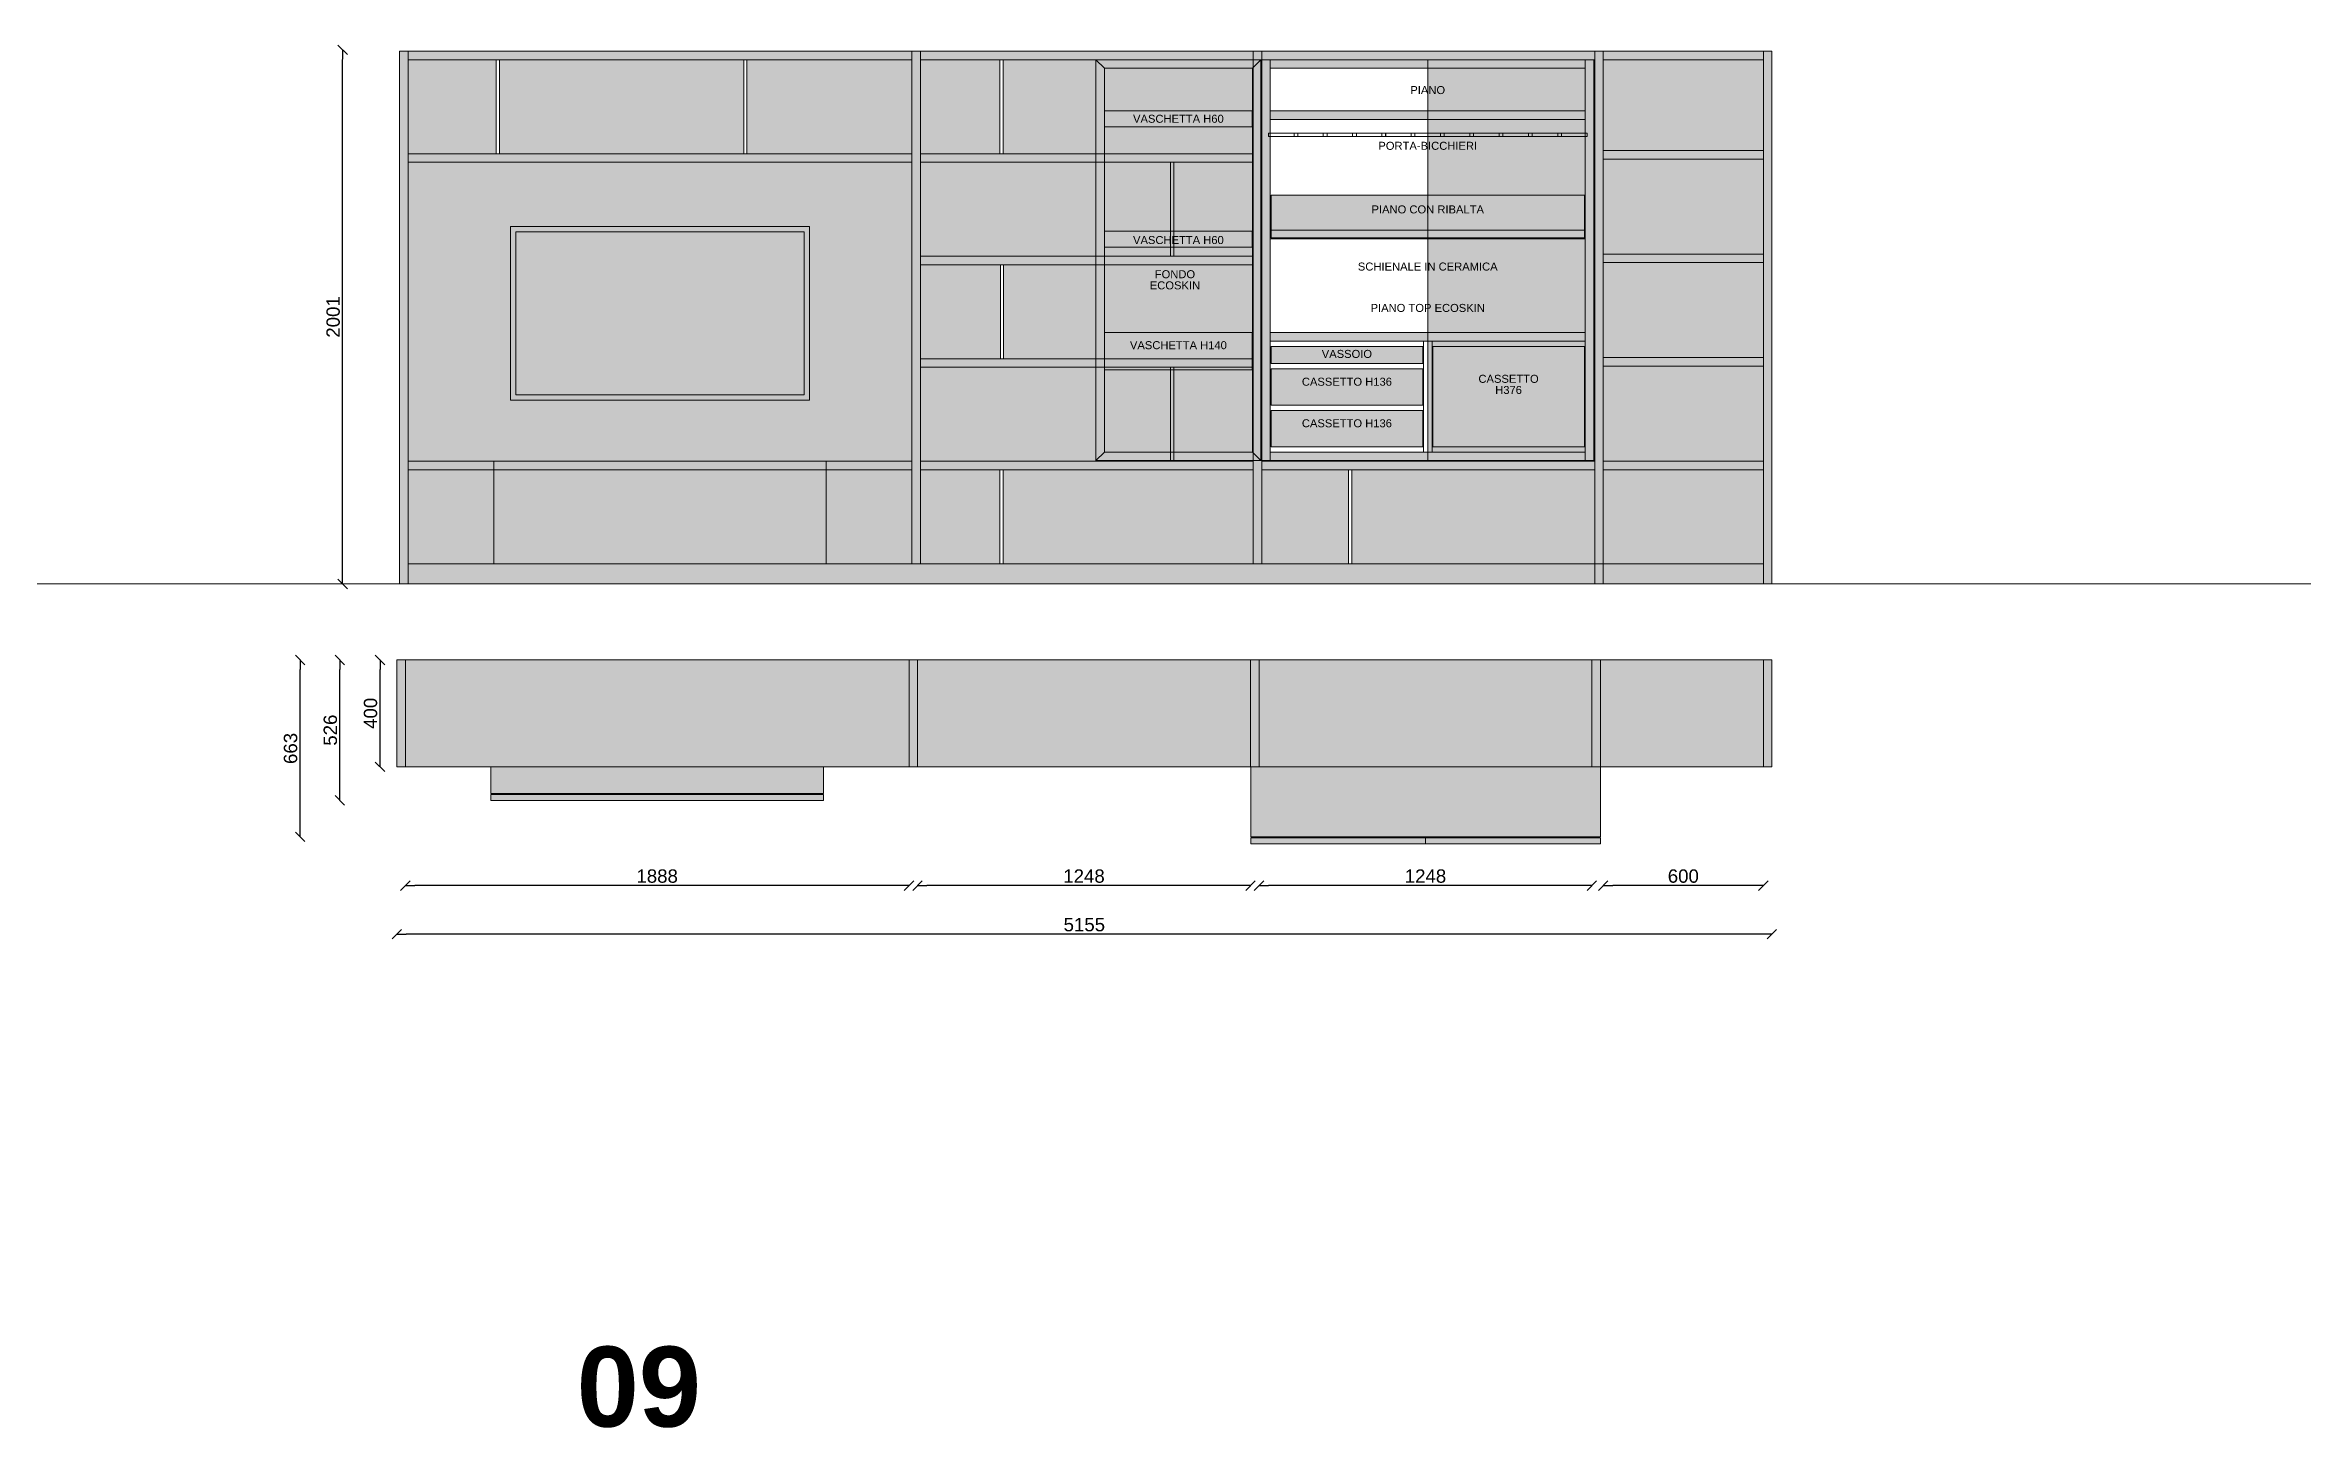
# Model space of a CAD drawing. Header units: inches. Extents: x -2150 to 187520, y -61540 to -22885.
# Drawn here: x 66319 to 74782, y -42123 to -36943 of the extents above; entities that cross this region are included whole.
import ezdxf

# ---------------------------------------------------------------- set-up
doc = ezdxf.new("R2010")
doc.units = ezdxf.units.IN
doc.header["$MEASUREMENT"] = 0
doc.linetypes.add('ISO-02 Linea a tratti', pattern=[3.81, 3.048, -0.762])
for name, color, linetype, lineweight in [('Linee arredi', 3, 'Continuous', 20), ('Nessuna', 7, 'Continuous', 5), ('Testi ENG', 7, 'Continuous', 5)]:
    doc.layers.add(name, color=color, linetype=linetype, lineweight=lineweight)
doc.layers.add('Quote', color=5, linetype='Continuous')
doc.styles.add('Arial', font='Arial.ttf')
doc.styles.add('Arial (bold)', font='Arial Bold.ttf')
doc.styles.add('Helvetica', font='Helvetica.ttf')
doc.dimstyles.new('M&C_quote arredo', dxfattribs={"dimtxt": 50, "dimasz": 35.34668, "dimexe": 0, "dimexo": 0, "dimgap": 10, "dimtad": 1, "dimdec": 0, "dimtxsty": 'Arial', "dimblk": 'VW_SLASH', "dimcen": 0, "dimse1": 1, "dimse2": 1, "dimazin": 0, "dimtfac": 1, "dimtdec": 0, "dimtix": 1, "dimtmove": 0, "dimatfit": 0, "dimldrblk": 'VW_SLASH', "dimfxl": 0, "dimfxlon": 1, "dimfrac": 2, "dimtolj": 1, "dimarcsym": 0})

# ---------------------------------------------------------------- blocks, each defined once
blk = doc.blocks.new('VW_SLASH')
at = {"color": 0, "linetype": 'ByBlock', "lineweight": -2, "transparency": 16777216}
blk.add_line((0, 0), (-1, 0), dxfattribs=at)
at = {"color": 0, "linetype": 'Continuous', "lineweight": -2, "transparency": 16777216, "flags": 128}
blk.add_lwpolyline([(0.5, 0.5), (-0.5, -0.5)], dxfattribs=at)
blk = doc.blocks.new('*D362')
at = {"layer": 'Defpoints', "color": 0, "transparency": 16777216}
for p in [(67433.8, -36960.6), (67647.3, -36960.6), (67679.3, -38961.6)]:
    blk.add_point(p, dxfattribs=at)
at = {"layer": 'Quote', "color": 0, "lineweight": -2, "transparency": 16777216}
blk.add_line((67433.8, -38926.3), (67433.8, -36996), dxfattribs=at)
at = {"layer": 'Quote', "color": 0, "lineweight": -2, "transparency": 16777216, "xscale": 35.3466796875, "yscale": 35.3466796875, "zscale": 35.3466796875}
for p, rotation in [((67433.8, -36960.6), 90), ((67433.8, -38961.6), 270)]:
    blk.add_blockref('VW_SLASH', p, dxfattribs=dict(at, rotation=rotation))
at = {"layer": 'Quote', "color": 0, "transparency": 16777216, "insert": (67398.3, -37961.1), "char_height": 50, "attachment_point": 5, "rotation": 90, "style": 'Arial'}
blk.add_mtext('\\A1;2001', dxfattribs=at)
blk = doc.blocks.new('*D363')
at = {"layer": 'Defpoints', "color": 0, "transparency": 16777216}
for p in [(67573.9, -39246.2), (67636.8, -39246.2), (67636.8, -39646.2)]:
    blk.add_point(p, dxfattribs=at)
at = {"layer": 'Quote', "color": 0, "lineweight": -2, "transparency": 16777216}
blk.add_line((67573.9, -39610.8), (67573.9, -39281.5), dxfattribs=at)
at = {"layer": 'Quote', "color": 0, "lineweight": -2, "transparency": 16777216, "xscale": 35.3466796875, "yscale": 35.3466796875, "zscale": 35.3466796875}
for p, rotation in [((67573.9, -39246.2), 90), ((67573.9, -39646.2), 270)]:
    blk.add_blockref('VW_SLASH', p, dxfattribs=dict(at, rotation=rotation))
at = {"layer": 'Quote', "color": 0, "transparency": 16777216, "insert": (67538.4, -39446.2), "char_height": 50, "attachment_point": 5, "rotation": 90, "style": 'Arial'}
blk.add_mtext('\\A1;400', dxfattribs=at)
blk = doc.blocks.new('*D364')
at = {"layer": 'Defpoints', "color": 0, "transparency": 16777216}
for p in [(67423.3, -39246.2), (67636.8, -39246.2), (67988.8, -39772.2)]:
    blk.add_point(p, dxfattribs=at)
at = {"layer": 'Quote', "color": 0, "lineweight": -2, "transparency": 16777216}
blk.add_line((67423.3, -39736.8), (67423.3, -39281.5), dxfattribs=at)
at = {"layer": 'Quote', "color": 0, "lineweight": -2, "transparency": 16777216, "xscale": 35.3466796875, "yscale": 35.3466796875, "zscale": 35.3466796875}
for p, rotation in [((67423.3, -39246.2), 90), ((67423.3, -39772.2), 270)]:
    blk.add_blockref('VW_SLASH', p, dxfattribs=dict(at, rotation=rotation))
at = {"layer": 'Quote', "color": 0, "transparency": 16777216, "insert": (67387.8, -39509.2), "char_height": 50, "attachment_point": 5, "rotation": 90, "style": 'Arial'}
blk.add_mtext('\\A1;526', dxfattribs=at)
blk = doc.blocks.new('*D365')
at = {"layer": 'Defpoints', "color": 0, "transparency": 16777216}
for p in [(67668.8, -39246.2), (69556.8, -39246.2), (67668.8, -40091.8)]:
    blk.add_point(p, dxfattribs=at)
at = {"layer": 'Quote', "color": 0, "lineweight": -2, "transparency": 16777216}
blk.add_line((69521.4, -40091.8), (67704.1, -40091.8), dxfattribs=at)
at = {"layer": 'Quote', "color": 0, "lineweight": -2, "transparency": 16777216, "xscale": 35.3466796875, "yscale": 35.3466796875, "zscale": 35.3466796875, "rotation": 180}
blk.add_blockref('VW_SLASH', (67668.8, -40091.8), dxfattribs=at)
at = {"layer": 'Quote', "color": 0, "lineweight": -2, "transparency": 16777216, "xscale": 35.3466796875, "yscale": 35.3466796875, "zscale": 35.3466796875}
blk.add_blockref('VW_SLASH', (69556.8, -40091.8), dxfattribs=at)
at = {"layer": 'Quote', "color": 0, "transparency": 16777216, "insert": (68612.8, -40056.2), "char_height": 50, "attachment_point": 5, "style": 'Arial'}
blk.add_mtext('\\A1;1888', dxfattribs=at)
blk = doc.blocks.new('*D366')
at = {"layer": 'Defpoints', "color": 0, "transparency": 16777216}
for p in [(69588.8, -39246.2), (70836.8, -39246.2), (69588.8, -40091.8)]:
    blk.add_point(p, dxfattribs=at)
at = {"layer": 'Quote', "color": 0, "lineweight": -2, "transparency": 16777216}
blk.add_line((70801.4, -40091.8), (69624.1, -40091.8), dxfattribs=at)
at = {"layer": 'Quote', "color": 0, "lineweight": -2, "transparency": 16777216, "xscale": 35.3466796875, "yscale": 35.3466796875, "zscale": 35.3466796875, "rotation": 180}
blk.add_blockref('VW_SLASH', (69588.8, -40091.8), dxfattribs=at)
at = {"layer": 'Quote', "color": 0, "lineweight": -2, "transparency": 16777216, "xscale": 35.3466796875, "yscale": 35.3466796875, "zscale": 35.3466796875}
blk.add_blockref('VW_SLASH', (70836.8, -40091.8), dxfattribs=at)
at = {"layer": 'Quote', "color": 0, "transparency": 16777216, "insert": (70212.8, -40056.2), "char_height": 50, "attachment_point": 5, "style": 'Arial'}
blk.add_mtext('\\A1;1248', dxfattribs=at)
blk = doc.blocks.new('*D367')
at = {"layer": 'Defpoints', "color": 0, "transparency": 16777216}
for p in [(67636.8, -39646.2), (72791.3, -39646.2), (67636.8, -40273.7)]:
    blk.add_point(p, dxfattribs=at)
at = {"layer": 'Quote', "color": 0, "lineweight": -2, "transparency": 16777216}
blk.add_line((72756, -40273.7), (67672.1, -40273.7), dxfattribs=at)
at = {"layer": 'Quote', "color": 0, "lineweight": -2, "transparency": 16777216, "xscale": 35.3466796875, "yscale": 35.3466796875, "zscale": 35.3466796875, "rotation": 180}
blk.add_blockref('VW_SLASH', (67636.8, -40273.7), dxfattribs=at)
at = {"layer": 'Quote', "color": 0, "lineweight": -2, "transparency": 16777216, "xscale": 35.3466796875, "yscale": 35.3466796875, "zscale": 35.3466796875}
blk.add_blockref('VW_SLASH', (72791.3, -40273.7), dxfattribs=at)
at = {"layer": 'Quote', "color": 0, "transparency": 16777216, "insert": (70214, -40238.1), "char_height": 50, "attachment_point": 5, "style": 'Arial'}
blk.add_mtext('\\A1;5155', dxfattribs=at)
blk = doc.blocks.new('*D368')
at = {"layer": 'Defpoints', "color": 0, "transparency": 16777216}
for p in [(70868.8, -39246.2), (72116.8, -39246.2), (70868.8, -40091.8)]:
    blk.add_point(p, dxfattribs=at)
at = {"layer": 'Quote', "color": 0, "lineweight": -2, "transparency": 16777216}
blk.add_line((72081.4, -40091.8), (70904.1, -40091.8), dxfattribs=at)
at = {"layer": 'Quote', "color": 0, "lineweight": -2, "transparency": 16777216, "xscale": 35.3466796875, "yscale": 35.3466796875, "zscale": 35.3466796875, "rotation": 180}
blk.add_blockref('VW_SLASH', (70868.8, -40091.8), dxfattribs=at)
at = {"layer": 'Quote', "color": 0, "lineweight": -2, "transparency": 16777216, "xscale": 35.3466796875, "yscale": 35.3466796875, "zscale": 35.3466796875}
blk.add_blockref('VW_SLASH', (72116.8, -40091.8), dxfattribs=at)
at = {"layer": 'Quote', "color": 0, "transparency": 16777216, "insert": (71492.8, -40056.2), "char_height": 50, "attachment_point": 5, "style": 'Arial'}
blk.add_mtext('\\A1;1248', dxfattribs=at)
blk = doc.blocks.new('*D369')
at = {"layer": 'Defpoints', "color": 0, "transparency": 16777216}
for p in [(67274.2, -39246.2), (67636.8, -39246.2), (70838.2, -39909.2)]:
    blk.add_point(p, dxfattribs=at)
at = {"layer": 'Quote', "color": 0, "lineweight": -2, "transparency": 16777216}
blk.add_line((67274.2, -39873.8), (67274.2, -39281.5), dxfattribs=at)
at = {"layer": 'Quote', "color": 0, "lineweight": -2, "transparency": 16777216, "xscale": 35.3466796875, "yscale": 35.3466796875, "zscale": 35.3466796875}
for p, rotation in [((67274.2, -39246.2), 90), ((67274.2, -39909.2), 270)]:
    blk.add_blockref('VW_SLASH', p, dxfattribs=dict(at, rotation=rotation))
at = {"layer": 'Quote', "color": 0, "transparency": 16777216, "insert": (67238.7, -39577.7), "char_height": 50, "attachment_point": 5, "rotation": 90, "style": 'Arial'}
blk.add_mtext('\\A1;663', dxfattribs=at)
blk = doc.blocks.new('*D370')
at = {"layer": 'Defpoints', "color": 0, "transparency": 16777216}
for p in [(72159.3, -39010.8), (72759.3, -39010.8), (72159.3, -40091.8)]:
    blk.add_point(p, dxfattribs=at)
at = {"layer": 'Quote', "color": 0, "lineweight": -2, "transparency": 16777216}
blk.add_line((72724, -40091.8), (72194.6, -40091.8), dxfattribs=at)
at = {"layer": 'Quote', "color": 0, "lineweight": -2, "transparency": 16777216, "xscale": 35.3466796875, "yscale": 35.3466796875, "zscale": 35.3466796875, "rotation": 180}
blk.add_blockref('VW_SLASH', (72159.3, -40091.8), dxfattribs=at)
at = {"layer": 'Quote', "color": 0, "lineweight": -2, "transparency": 16777216, "xscale": 35.3466796875, "yscale": 35.3466796875, "zscale": 35.3466796875}
blk.add_blockref('VW_SLASH', (72759.3, -40091.8), dxfattribs=at)
at = {"layer": 'Quote', "color": 0, "transparency": 16777216, "insert": (72459.3, -40056.2), "char_height": 50, "attachment_point": 5, "style": 'Arial'}
blk.add_mtext('\\A1;600', dxfattribs=at)
blk = doc.blocks.new('Gruppo-58')
h = blk.add_hatch(color=252)
h.dxf.hatch_style = 1
h.paths.add_polyline_path([(-54054, 59801.4), (-55174, 59801.4), (-55174, 59151.4), (-54054, 59151.4)])
h.paths.add_polyline_path([(-54074, 59781.4), (-54074, 59171.4), (-55154, 59171.4), (-55154, 59781.4)], flags=16)
h = blk.add_hatch(color=253)
h.dxf.hatch_style = 1
h.paths.add_polyline_path([(-54074, 59781.4), (-55154, 59781.4), (-55154, 59171.4), (-54074, 59171.4)])
at = {"layer": 'Linee arredi', "lineweight": 5, "transparency": 33554687, "flags": 128}
for points in [[(-55174, 59801.4), (-54054, 59801.4), (-54054, 59151.4), (-55174, 59151.4)], [(-55154, 59781.4), (-54074, 59781.4), (-54074, 59171.4), (-55154, 59171.4)]]:
    blk.add_lwpolyline(points, close=True, dxfattribs=at)
blk = doc.blocks.new('Simbolo-2')
at = {"layer": 'Nessuna', "color": 7, "linetype": 'Continuous', "lineweight": 5, "transparency": 33554687, "flags": 128}
blk.add_lwpolyline([(-47.9232, 5.9904), (47.9232, 5.9904), (47.9232, -5.9904), (-47.9232, -5.9904)], close=True, dxfattribs=at)
blk = doc.blocks.new('harrys bar legno')
h = blk.add_hatch(color=252)
h.dxf.hatch_style = 1
h.paths.add_polyline_path([(-68229.8, 49964), (-68197.9, 49964), (-68197.9, 48462.4), (-68229.8, 48462.4)])
h = blk.add_hatch(color=252)
h.dxf.hatch_style = 1
h.paths.add_polyline_path([(-68197.9, 49964), (-67017.7, 49964), (-67017.7, 49932.1), (-68197.9, 49932.1)])
h = blk.add_hatch(color=252)
h.dxf.hatch_style = 1
h.paths.add_polyline_path([(-67017.7, 49964), (-66985.8, 49964), (-66985.8, 48462.4), (-67017.7, 48462.4)])
h = blk.add_hatch(color=252)
h.dxf.hatch_style = 1
h.paths.add_polyline_path([(-68197.9, 49772.3), (-67017.7, 49772.3), (-67017.7, 49740.4), (-68197.9, 49740.4)])
h = blk.add_hatch(color=252)
h.dxf.hatch_style = 1
h.paths.add_polyline_path([(-67020.7, 49456.3), (-67020.7, 49296.6), (-68194.9, 49296.6), (-68194.9, 49456.3)])
h = blk.add_hatch(color=252)
h.dxf.hatch_style = 1
h.paths.add_polyline_path([(-68197.9, 48941.6), (-67017.7, 48941.6), (-67017.7, 48909.7), (-68197.9, 48909.7)])
h = blk.add_hatch(color=252)
h.dxf.hatch_style = 1
h.paths.add_polyline_path([(-68194.9, 48889.7), (-67626.8, 48889.7), (-67626.8, 48825.8), (-68194.9, 48825.8)])
h = blk.add_hatch(color=252)
h.dxf.hatch_style = 1
h.paths.add_polyline_path([(-67588.8, 48889.7), (-67020.7, 48889.7), (-67020.7, 48514.3), (-67588.8, 48514.3)])
h = blk.add_hatch(color=252)
h.dxf.hatch_style = 1
h.paths.add_polyline_path([(-68194.9, 48805.9), (-67626.8, 48805.9), (-67626.8, 48670.1), (-68194.9, 48670.1)])
h = blk.add_hatch(color=252)
h.dxf.hatch_style = 1
h.paths.add_polyline_path([(-67626.8, 48514.3), (-68194.9, 48514.3), (-68194.9, 48650.1), (-67626.8, 48650.1)])
h = blk.add_hatch(color=252)
h.dxf.hatch_style = 1
h.paths.add_polyline_path([(-68197.9, 48494.4), (-67017.7, 48494.4), (-67017.7, 48462.4), (-68197.9, 48462.4)])
at = {"layer": 'Linee arredi'}
h = blk.add_hatch(color=252, dxfattribs=at)
h.dxf.hatch_style = 1
h.paths.add_polyline_path([(-68852, 49964), (-68230, 49964), (-68230, 48462.4), (-68852, 48462.4)])
h = blk.add_hatch(color=252, dxfattribs=at)
h.dxf.hatch_style = 1
h.paths.add_polyline_path([(-68852, 49964), (-68230, 49964), (-68230, 48462.4), (-68852, 48462.4)])
h = blk.add_hatch(color=252, dxfattribs=at)
h.dxf.hatch_style = 1
h.paths.add_polyline_path([(-67607.8, 49964), (-66985.8, 49964), (-66985.8, 48462.4), (-67607.8, 48462.4)])
at = {"layer": 'Linee arredi', "linetype": 'Continuous', "lineweight": 13, "transparency": 33554687}
for p, q in [((-68852, 49964), (-68820, 49932.1)), ((-68264.9, 49932.1), (-68232.9, 49964)), ((-68820, 48494.4), (-68852, 48462.4)), ((-68264.9, 48494.4), (-68232.9, 48462.4))]:
    blk.add_line(p, q, dxfattribs=at)
at = {"layer": 'Linee arredi', "linetype": 'Continuous', "lineweight": 13}
for p, q in [((-68229.8, 49964), (-68229.8, 48462.4)), ((-68197.9, 48462.4), (-68197.9, 49964)), ((-67017.7, 49932.1), (-67017.7, 49964)), ((-67017.7, 48462.4), (-67017.7, 49964)), ((-66985.8, 49964), (-66985.8, 48462.4)), ((-68197.9, 49932.1), (-67017.7, 49932.1)), ((-67017.7, 49772.3), (-68197.9, 49772.3)), ((-67017.7, 49740.4), (-68197.9, 49740.4)), ((-67017.7, 49688.4), (-68197.9, 49688.4)), ((-68109, 49676.5), (-68109, 49688.4)), ((-68095, 49676.5), (-68095, 49688.4)), ((-67999.2, 49676.5), (-67999.2, 49688.4)), ((-67985.2, 49676.5), (-67985.2, 49688.4)), ((-67889.3, 49676.5), (-67889.3, 49688.4)), ((-67875.4, 49676.5), (-67875.4, 49688.4)), ((-67779.5, 49676.5), (-67779.5, 49688.4)), ((-67765.5, 49676.5), (-67765.5, 49688.4)), ((-67669.7, 49676.5), (-67669.7, 49688.4)), ((-67655.7, 49676.5), (-67655.7, 49688.4)), ((-67559.9, 49676.5), (-67559.9, 49688.4)), ((-67545.9, 49676.5), (-67545.9, 49688.4)), ((-67450.1, 49676.5), (-67450.1, 49688.4)), ((-67436.1, 49676.5), (-67436.1, 49688.4)), ((-67340.2, 49676.5), (-67340.2, 49688.4)), ((-67326.2, 49676.5), (-67326.2, 49688.4)), ((-67230.4, 49676.5), (-67230.4, 49688.4)), ((-67216.4, 49676.5), (-67216.4, 49688.4)), ((-67120.6, 49676.5), (-67120.6, 49688.4)), ((-67106.6, 49676.5), (-67106.6, 49688.4)), ((-67017.7, 49676.5), (-68197.9, 49676.5)), ((-67017.7, 49293.1), (-68197.9, 49293.1)), ((-67017.7, 48941.6), (-68197.9, 48941.6)), ((-67017.7, 48909.7), (-68197.9, 48909.7)), ((-67623.8, 48909.7), (-67623.8, 48494.4)), ((-67591.8, 48909.7), (-67591.8, 48494.4)), ((-67588.8, 48514.3), (-67588.8, 48889.7)), ((-67020.7, 48889.7), (-67020.7, 48514.3)), ((-68194.9, 48793.9), (-68197.9, 48793.9)), ((-67623.8, 48793.9), (-67626.8, 48793.9)), ((-68197.9, 48494.4), (-67017.7, 48494.4)), ((-67020.7, 48514.3), (-67588.8, 48514.3)), ((-68229.8, 48462.4), (-68197.9, 48462.4)), ((-68197.9, 48462.4), (-67017.7, 48462.4)), ((-67017.7, 48462.4), (-66985.8, 48462.4))]:
    blk.add_line(p, q, dxfattribs=at)
at = {"layer": 'Linee arredi'}
for points in [[(-68852, 49964), (-68230, 49964), (-68230, 48462.4), (-68852, 48462.4)], [(-67607.8, 49964), (-66985.8, 49964), (-66985.8, 48462.4), (-67607.8, 48462.4)]]:
    blk.add_lwpolyline(points, close=True, dxfattribs=at)
at = {"layer": 'Linee arredi', "lineweight": 5, "transparency": 33554687, "flags": 128}
for points in [[(-68232.9, 49964), (-68232.9, 48462.4), (-68852, 48462.4), (-68852, 49964)], [(-68820, 48494.4), (-68264.9, 48494.4), (-68264.9, 49932.1), (-68820, 49932.1)]]:
    blk.add_lwpolyline(points, close=True, dxfattribs=at)
at = {"layer": 'Linee arredi', "linetype": 'Continuous', "lineweight": 13, "transparency": 33554687, "flags": 128}
for points in [[(-68232.9, 49964), (-68852, 49964), (-68852, 48462.4), (-68232.9, 48462.4)], [(-68229.8, 49964), (-68197.9, 49964), (-68197.9, 48462.4), (-68229.8, 48462.4)], [(-68197.9, 49964), (-67017.7, 49964), (-67017.7, 49932.1), (-68197.9, 49932.1)], [(-67017.7, 49964), (-66985.8, 49964), (-66985.8, 48462.4), (-67017.7, 48462.4)], [(-68197.9, 49932.1), (-67017.7, 49932.1), (-67017.7, 48494.4), (-68197.9, 48494.4)], [(-68819.5, 49772.3), (-68265.4, 49772.3), (-68265.4, 49712.4), (-68819.5, 49712.4)], [(-68197.9, 49772.3), (-67017.7, 49772.3), (-67017.7, 49740.4), (-68197.9, 49740.4)], [(-68819.5, 49322), (-68265.4, 49322), (-68265.4, 49262.1), (-68819.5, 49262.1)], [(-68197.9, 49325), (-67017.7, 49325), (-67017.7, 49293.1), (-68197.9, 49293.1)], [(-68819.5, 48801.9), (-68265.4, 48801.9), (-68265.4, 48941.6), (-68819.5, 48941.6)], [(-68197.9, 48941.6), (-67017.7, 48941.6), (-67017.7, 48909.7), (-68197.9, 48909.7)], [(-68194.9, 48889.7), (-67626.8, 48889.7), (-67626.8, 48825.8), (-68194.9, 48825.8)], [(-67623.8, 48909.7), (-67591.8, 48909.7), (-67591.8, 48494.4), (-67623.8, 48494.4)], [(-67588.8, 48889.7), (-67020.7, 48889.7), (-67020.7, 48514.3), (-67588.8, 48514.3)], [(-68194.9, 48805.9), (-67626.8, 48805.9), (-67626.8, 48670.1), (-68194.9, 48670.1)], [(-68194.9, 48650.1), (-67626.8, 48650.1), (-67626.8, 48514.3), (-68194.9, 48514.3)], [(-68197.9, 48494.4), (-67017.7, 48494.4), (-67017.7, 48462.4), (-68197.9, 48462.4)]]:
    blk.add_lwpolyline(points, close=True, dxfattribs=at)
at = {"layer": 'Linee arredi', "linetype": 'Continuous', "lineweight": 13, "flags": 128}
blk.add_lwpolyline([(-67020.7, 49456.3), (-67020.7, 49296.6), (-68194.9, 49296.6), (-68194.9, 49456.3)], close=True, dxfattribs=at)
at = {"layer": 'Linee arredi', "linetype": 'ISO-02 Linea a tratti', "lineweight": 13, "flags": 128}
blk.add_lwpolyline([(-67017.7, 49325), (-67020.7, 49325), (-68194.9, 49325), (-68197.9, 49325)], dxfattribs=at)
at = {"layer": 'Linee arredi', "linetype": 'Continuous', "lineweight": 13}
for points in [[(-68194.9, 48805.9), (-67626.8, 48805.9), (-67626.8, 48670.1), (-68194.9, 48670.1)], [(-67626.8, 48514.3), (-68194.9, 48514.3), (-68194.9, 48650.1), (-67626.8, 48650.1)]]:
    blk.add_lwpolyline(points, close=True, dxfattribs=at)
at = {"layer": 'Linee arredi', "lineweight": 13, "transparency": 33554687}
for p in [(-68156.9, 49682.5), (-68047.1, 49682.5), (-67937.3, 49682.5), (-67827.4, 49682.5), (-67717.6, 49682.5), (-67607.8, 49682.5), (-67498, 49682.5), (-67388.2, 49682.5), (-67278.3, 49682.5), (-67168.5, 49682.5), (-67058.7, 49682.5)]:
    blk.add_blockref('Simbolo-2', p, dxfattribs=at)
at = {"layer": 'Testi ENG', "lineweight": 13, "transparency": 33554687, "char_height": 30, "attachment_point": 2, "line_spacing_factor": 0.834288, "style": 'Helvetica'}
for s, insert in [('PIANO', (-67607.8, 49865.5)), ('VASCHETTA H60', (-68542.5, 49758)), ('PORTA-BICCHIERI', (-67607.8, 49656.7)), ('PIANO CON RIBALTA', (-67607.8, 49418.4)), ('VASCHETTA H60', (-68542.5, 49303.6)), ('FONDO \\PECOSKIN', (-68555.4, 49175.5)), ('SCHIENALE IN CERAMICA', (-67607.8, 49204.3)), ('PIANO TOP ECOSKIN', (-67607.8, 49049.3)), ('VASCHETTA H140', (-68542.5, 48909.7)), ('VASSOIO', (-67910.8, 48877)), ('CASSETTO H136', (-67910.8, 48772.8)), ('CASSETTO\\PH376', (-67304.8, 48783.7)), ('CASSETTO H136', (-67910.8, 48617.1))]:
    blk.add_mtext(s, dxfattribs=dict(at, insert=insert))

msp = doc.modelspace()

# ---------------------------------------------------------------- hatches: boundary and pattern name
at = {"layer": 'Linee arredi'}
h = msp.add_hatch(color=7, dxfattribs=at)
h.dxf.hatch_style = 1
h.paths.add_polyline_path([(67647.3, -36965.6), (67679.3, -36965.6), (67679.3, -38961.6), (67647.3, -38961.6)])
h = msp.add_hatch(color=7, dxfattribs=at)
h.dxf.hatch_style = 1
h.paths.add_polyline_path([(67679.3, -36965.6), (69567.3, -36965.6), (69567.3, -36997.6), (67679.3, -36997.6)])
h = msp.add_hatch(color=7, dxfattribs=at)
h.dxf.hatch_style = 1
h.paths.add_polyline_path([(69567.3, -36965.6), (69599.3, -36965.6), (69599.3, -38885.6), (69567.3, -38885.6)])
h = msp.add_hatch(color=7, dxfattribs=at)
h.dxf.hatch_style = 1
h.paths.add_polyline_path([(69599.3, -36965.6), (70847.3, -36965.6), (70847.3, -36997.6), (69599.3, -36997.6)])
h = msp.add_hatch(color=7, dxfattribs=at)
h.dxf.hatch_style = 1
h.paths.add_polyline_path([(70847.3, -36965.6), (70879.3, -36965.6), (70879.3, -38885.6), (70847.3, -38885.6)])
h = msp.add_hatch(color=7, dxfattribs=at)
h.dxf.hatch_style = 1
h.paths.add_polyline_path([(70879.3, -36965.6), (72127.3, -36965.6), (72127.3, -36997.6), (70879.3, -36997.6)])
h = msp.add_hatch(color=7, dxfattribs=at)
h.dxf.hatch_style = 1
h.paths.add_polyline_path([(72127.3, -36965.6), (72159.3, -36965.6), (72159.3, -38961.6), (72127.3, -38961.6)])
h = msp.add_hatch(color=7, dxfattribs=at)
h.dxf.hatch_style = 1
h.paths.add_polyline_path([(72159.3, -36965.6), (72759.3, -36965.6), (72759.3, -36997.6), (72159.3, -36997.6)])
h = msp.add_hatch(color=7, dxfattribs=at)
h.dxf.hatch_style = 1
h.paths.add_polyline_path([(72759.3, -36965.6), (72791.3, -36965.6), (72791.3, -38961.6), (72759.3, -38961.6)])
h = msp.add_hatch(color=254, dxfattribs=at)
h.dxf.hatch_style = 1
h.paths.add_polyline_path([(68949.3, -36997.6), (68949.3, -37349.6), (69567.3, -37349.6), (69567.3, -36997.6)])
h.paths.add_polyline_path([(68937.3, -36997.6), (68021.3, -36997.6), (68021.3, -37349.6), (68937.3, -37349.6)])
h.paths.add_polyline_path([(68009.3, -36997.6), (67679.3, -36997.6), (67679.3, -37349.6), (68009.3, -37349.6)])
h = msp.add_hatch(color=254, dxfattribs=at)
h.dxf.hatch_style = 1
h.paths.add_polyline_path([(69599.3, -37349.6), (69897.3, -37349.6), (69897.3, -36997.6), (69599.3, -36997.6)])
h.paths.add_polyline_path([(70847.3, -37349.6), (70847.3, -36997.6), (69909.3, -36997.6), (69909.3, -37349.6)])
h = msp.add_hatch(color=254, dxfattribs=at)
h.dxf.hatch_style = 1
h.paths.add_polyline_path([(72159.3, -38885.6), (72759.3, -38885.6), (72759.3, -38533.6), (72159.3, -38533.6)])
h.paths.add_polyline_path([(72759.3, -38501.6), (72759.3, -38145.6), (72159.3, -38145.6), (72159.3, -38501.6)])
h.paths.add_polyline_path([(72159.3, -37757.7), (72159.3, -38113.6), (72759.3, -38113.6), (72759.3, -37757.7)])
h.paths.add_polyline_path([(72159.3, -37369.7), (72159.3, -37725.7), (72759.3, -37725.7), (72759.3, -37369.7)])
h.paths.add_polyline_path([(72759.3, -37337.7), (72759.3, -36997.6), (72159.3, -36997.6), (72159.3, -37337.7)])
h = msp.add_hatch(color=7, dxfattribs=at)
h.dxf.hatch_style = 1
h.paths.add_polyline_path([(67679.3, -37349.6), (69567.3, -37349.6), (69567.3, -37381.6), (67679.3, -37381.6)])
h = msp.add_hatch(color=254, dxfattribs=at)
h.dxf.hatch_style = 1
h.paths.add_polyline_path([(69567.3, -37381.6), (67679.3, -37381.6), (67679.3, -38501.6), (69567.3, -38501.6)])
h = msp.add_hatch(color=7, dxfattribs=at)
h.dxf.hatch_style = 1
h.paths.add_polyline_path([(69599.3, -37349.6), (70847.3, -37349.6), (70847.3, -37381.6), (69599.3, -37381.6)])
h = msp.add_hatch(color=254, dxfattribs=at)
h.dxf.hatch_style = 1
h.paths.add_polyline_path([(69599.3, -37381.6), (69599.3, -37733.6), (70537.3, -37733.6), (70537.3, -37381.6)])
h.paths.add_polyline_path([(70549.3, -37733.6), (70847.3, -37733.6), (70847.3, -37381.6), (70549.3, -37381.6)])
h = msp.add_hatch(color=7, dxfattribs=at)
h.dxf.hatch_style = 1
h.paths.add_polyline_path([(72159.3, -37337.7), (72759.3, -37337.7), (72759.3, -37369.7), (72159.3, -37369.7)])
h = msp.add_hatch(color=7, dxfattribs=at)
h.dxf.hatch_style = 1
h.paths.add_polyline_path([(69599.3, -37733.6), (70847.3, -37733.6), (70847.3, -37765.6), (69599.3, -37765.6)])
h = msp.add_hatch(color=7, dxfattribs=at)
h.dxf.hatch_style = 1
h.paths.add_polyline_path([(72159.3, -37725.7), (72759.3, -37725.7), (72759.3, -37757.7), (72159.3, -37757.7)])
h = msp.add_hatch(color=254, dxfattribs=at)
h.dxf.hatch_style = 1
h.paths.add_polyline_path([(70847.3, -37765.6), (69911.3, -37765.6), (69911.3, -38117.6), (70847.3, -38117.6)])
h.paths.add_polyline_path([(69599.3, -38117.6), (69899.3, -38117.6), (69899.3, -37765.6), (69599.3, -37765.6)])
h = msp.add_hatch(color=7, dxfattribs=at)
h.dxf.hatch_style = 1
h.paths.add_polyline_path([(69599.3, -38117.6), (70847.3, -38117.6), (70847.3, -38149.6), (69599.3, -38149.6)])
h = msp.add_hatch(color=254, dxfattribs=at)
h.dxf.hatch_style = 1
h.paths.add_polyline_path([(70537.3, -38501.6), (70537.3, -38149.6), (69599.3, -38149.6), (69599.3, -38501.6)])
h.paths.add_polyline_path([(70549.3, -38501.6), (70847.3, -38501.6), (70847.3, -38149.6), (70549.3, -38149.6)])
h = msp.add_hatch(color=7, dxfattribs=at)
h.dxf.hatch_style = 1
h.paths.add_polyline_path([(72159.3, -38113.6), (72759.3, -38113.6), (72759.3, -38145.6), (72159.3, -38145.6)])
h = msp.add_hatch(color=7, dxfattribs=at)
h.dxf.hatch_style = 1
h.paths.add_polyline_path([(67679.3, -38501.6), (69567.3, -38501.6), (69567.3, -38533.6), (67679.3, -38533.6)])
h = msp.add_hatch(color=252, dxfattribs=at)
h.dxf.hatch_style = 1
h.paths.add_polyline_path([(68000.3, -38501.6), (69246.3, -38501.6), (69246.3, -38885.6), (68000.3, -38885.6)])
h = msp.add_hatch(color=7, dxfattribs=at)
h.dxf.hatch_style = 1
h.paths.add_polyline_path([(69599.3, -38501.6), (70847.3, -38501.6), (70847.3, -38533.6), (69599.3, -38533.6)])
h = msp.add_hatch(color=7, dxfattribs=at)
h.dxf.hatch_style = 1
h.paths.add_polyline_path([(70879.3, -38501.6), (72127.3, -38501.6), (72127.3, -38533.6), (70879.3, -38533.6)])
h = msp.add_hatch(color=7, dxfattribs=at)
h.dxf.hatch_style = 1
h.paths.add_polyline_path([(72159.3, -38501.6), (72759.3, -38501.6), (72759.3, -38533.6), (72159.3, -38533.6)])
h = msp.add_hatch(color=254, dxfattribs=at)
h.dxf.hatch_style = 1
h.paths.add_polyline_path([(69567.3, -38885.6), (69567.3, -38533.6), (69246.3, -38533.6), (69246.3, -38885.6)])
h.paths.add_polyline_path([(69246.3, -38885.6), (69246.3, -38533.6), (68000.3, -38533.6), (68000.3, -38885.6)])
h.paths.add_polyline_path([(68000.3, -38533.6), (67679.3, -38533.6), (67679.3, -38885.6), (68000.3, -38885.6)])
h = msp.add_hatch(color=254, dxfattribs=at)
h.dxf.hatch_style = 1
h.paths.add_polyline_path([(70847.3, -38885.6), (70847.3, -38533.6), (69909.3, -38533.6), (69909.3, -38885.6)])
h.paths.add_polyline_path([(69897.3, -38533.6), (69599.3, -38533.6), (69599.3, -38885.6), (69897.3, -38885.6)])
h = msp.add_hatch(color=254, dxfattribs=at)
h.dxf.hatch_style = 1
h.paths.add_polyline_path([(71204.4, -38885.6), (71204.4, -38533.6), (70879.3, -38533.6), (70879.3, -38885.6)])
h.paths.add_polyline_path([(72127.3, -38885.6), (72127.3, -38533.6), (71216.4, -38533.6), (71216.4, -38885.6)])
h = msp.add_hatch(color=7, dxfattribs=at)
h.dxf.hatch_style = 1
h.paths.add_polyline_path([(67679.3, -38961.6), (67679.3, -38885.6), (72759.3, -38885.6), (72759.3, -38961.6)])
h = msp.add_hatch(color=7, dxfattribs=at)
h.dxf.hatch_style = 1
h.paths.add_polyline_path([(67668.8, -39246.2), (67636.8, -39246.2), (67636.8, -39646.2), (67668.8, -39646.2)])
h.paths.add_polyline_path([(69556.8, -39246.2), (67668.8, -39246.2), (67668.8, -39646.2), (67988.8, -39646.2), (67988.8, -39646.2), (69236.8, -39646.2), (69556.8, -39646.2)])
h.paths.add_polyline_path([(69588.8, -39246.2), (69556.8, -39246.2), (69556.8, -39646.2), (69588.8, -39646.2)])
h.paths.add_polyline_path([(70836.8, -39246.2), (69588.8, -39246.2), (69588.8, -39646.2), (70836.8, -39646.2)])
h.paths.add_polyline_path([(70868.8, -39246.2), (70836.8, -39246.2), (70836.8, -39646.2), (70868.8, -39646.2)])
h.paths.add_polyline_path([(72759.3, -39246.2), (70868.8, -39246.2), (70868.8, -39646.2), (71494.2, -39646.2), (72148.8, -39646.2), (72759.3, -39646.2)])
h.paths.add_polyline_path([(72791.3, -39246.2), (72759.3, -39246.2), (72759.3, -39646.2), (72791.3, -39646.2)])
h = msp.add_hatch(color=252, dxfattribs=at)
h.dxf.hatch_style = 1
h.paths.add_polyline_path([(69236.8, -39746.2), (69236.8, -39646.2), (67988.8, -39646.2), (67988.8, -39746.2)])
h.paths.add_polyline_path([(69236.8, -39772.2), (69236.8, -39750.2), (67988.8, -39750.2), (67988.8, -39772.2)])
h = msp.add_hatch(color=252, dxfattribs=at)
h.dxf.hatch_style = 1
h.paths.add_polyline_path([(71493.5, -39913.2), (70838.2, -39913.2), (70838.2, -39935.2), (71493.5, -39935.2)])
h.paths.add_polyline_path([(72148.8, -39913.2), (71493.5, -39913.2), (71493.5, -39935.2), (72148.8, -39935.2)])
h.paths.add_polyline_path([(72148.8, -39646.2), (71494.2, -39646.2), (70838.2, -39646.2), (70838.2, -39909.2), (72148.8, -39909.2)])

# ---------------------------------------------------------------- linework, layer by layer
at = {"layer": 'Linee arredi', "linetype": 'Continuous', "lineweight": 13}
for p, q in [((70879.3, -36997.6), (70911.2, -36997.6)), ((72091.4, -36997.6), (70911.2, -36997.6)), ((72091.4, -36997.6), (72123.3, -36997.6))]:
    msp.add_line(p, q, dxfattribs=at)
at = {"layer": 'Linee arredi', "color": 7}
msp.add_line((51079.1, -38961.6), (99606, -38961.6), dxfattribs=at)
at = {"layer": 'Linee arredi', "linetype": 'Continuous', "lineweight": 5, "transparency": 33554687, "flags": 128}
for points in [[(67647.3, -36965.6), (67679.3, -36965.6), (67679.3, -38961.6), (67647.3, -38961.6)], [(67679.3, -36965.6), (69567.3, -36965.6), (69567.3, -36997.6), (67679.3, -36997.6)], [(69567.3, -36965.6), (69599.3, -36965.6), (69599.3, -38885.6), (69567.3, -38885.6)], [(69599.3, -36965.6), (70847.3, -36965.6), (70847.3, -36997.6), (69599.3, -36997.6)], [(70847.3, -36965.6), (70879.3, -36965.6), (70879.3, -38885.6), (70847.3, -38885.6)], [(70879.3, -36965.6), (72127.3, -36965.6), (72127.3, -36997.6), (70879.3, -36997.6)], [(72127.3, -36965.6), (72159.3, -36965.6), (72159.3, -38961.6), (72127.3, -38961.6)], [(72159.3, -36965.6), (72759.3, -36965.6), (72759.3, -36997.6), (72159.3, -36997.6)], [(72759.3, -36965.6), (72791.3, -36965.6), (72791.3, -38961.6), (72759.3, -38961.6)], [(68009.3, -36997.6), (68021.3, -36997.6), (68021.3, -37349.6), (68009.3, -37349.6)], [(68937.3, -36997.6), (68949.3, -36997.6), (68949.3, -37349.6), (68937.3, -37349.6)], [(69897.3, -36997.6), (69909.3, -36997.6), (69909.3, -37349.6), (69897.3, -37349.6)], [(67679.3, -37349.6), (69567.3, -37349.6), (69567.3, -37381.6), (67679.3, -37381.6)], [(69599.3, -37349.6), (70847.3, -37349.6), (70847.3, -37381.6), (69599.3, -37381.6)], [(70537.3, -37380.9), (70549.3, -37380.9), (70549.3, -37732.9), (70537.3, -37732.9)], [(72159.3, -37337.7), (72759.3, -37337.7), (72759.3, -37369.7), (72159.3, -37369.7)], [(69599.3, -37733.6), (70847.3, -37733.6), (70847.3, -37765.6), (69599.3, -37765.6)], [(72159.3, -37725.7), (72759.3, -37725.7), (72759.3, -37757.7), (72159.3, -37757.7)], [(69899.3, -37765.6), (69911.3, -37765.6), (69911.3, -38117.6), (69899.3, -38117.6)], [(69599.3, -38117.6), (70847.3, -38117.6), (70847.3, -38149.6), (69599.3, -38149.6)], [(70537.3, -38149.6), (70549.3, -38149.6), (70549.3, -38501.6), (70537.3, -38501.6)], [(72159.3, -38113.6), (72759.3, -38113.6), (72759.3, -38145.6), (72159.3, -38145.6)], [(67679.3, -38501.6), (69567.3, -38501.6), (69567.3, -38533.6), (67679.3, -38533.6)], [(68000.3, -38501.6), (69246.3, -38501.6), (69246.3, -38885.6), (68000.3, -38885.6)], [(69599.3, -38501.6), (70847.3, -38501.6), (70847.3, -38533.6), (69599.3, -38533.6)], [(69599.3, -38501.6), (70847.3, -38501.6), (70847.3, -38533.6), (69599.3, -38533.6)], [(70879.3, -38501.6), (72127.3, -38501.6), (72127.3, -38533.6), (70879.3, -38533.6)], [(72159.3, -38501.6), (72759.3, -38501.6), (72759.3, -38533.6), (72159.3, -38533.6)], [(69897.3, -38533.6), (69909.3, -38533.6), (69909.3, -38885.6), (69897.3, -38885.6)], [(71216.4, -38533.6), (71204.4, -38533.6), (71204.4, -38885.6), (71216.4, -38885.6)], [(67679.3, -38961.6), (67679.3, -38885.6), (72759.3, -38885.6), (72759.3, -38961.6)], [(67636.8, -39246.2), (72759.3, -39246.2), (72759.3, -39646.2), (67636.8, -39646.2)], [(67636.8, -39246.2), (67668.8, -39246.2), (67668.8, -39646.2), (67636.8, -39646.2)], [(69556.8, -39246.2), (69588.8, -39246.2), (69588.8, -39646.2), (69556.8, -39646.2)], [(69556.8, -39246.2), (69588.8, -39246.2), (69588.8, -39646.2), (69556.8, -39646.2)], [(70836.8, -39246.2), (70868.8, -39246.2), (70868.8, -39646.2), (70836.8, -39646.2)], [(72116.8, -39246.2), (72148.8, -39246.2), (72148.8, -39646.2), (72116.8, -39646.2)], [(72759.3, -39246.2), (72791.3, -39246.2), (72791.3, -39646.2), (72759.3, -39646.2)], [(67988.8, -39646.2), (69236.8, -39646.2), (69236.8, -39746.2), (67988.8, -39746.2)], [(71494.2, -39646.2), (70838.2, -39646.2), (70838.2, -39909.2), (72148.8, -39909.2), (72148.8, -39646.2)], [(67988.8, -39750.2), (69236.8, -39750.2), (69236.8, -39772.2), (67988.8, -39772.2)], [(71493.5, -39913.2), (70838.2, -39913.2), (70838.2, -39935.2), (71493.5, -39935.2)], [(71493.5, -39913.2), (72148.8, -39913.2), (72148.8, -39935.2), (71493.5, -39935.2)]]:
    msp.add_lwpolyline(points, close=True, dxfattribs=at)

# ---------------------------------------------------------------- block references
at = {"layer": 'Linee arredi'}
msp.add_blockref('harrys bar legno', (139109.1, -86961.6), dxfattribs=at)
at = {"layer": 'Linee arredi', "transparency": 33554687}
msp.add_blockref('Gruppo-58', (123237.3, -97423.8), dxfattribs=at)

# ---------------------------------------------------------------- texts
at = {"layer": 'Linee arredi', "transparency": 33554687, "insert": (68311.1, -42123), "char_height": 300, "attachment_point": 7, "line_spacing_factor": 1.006858, "style": 'Arial (bold)'}
msp.add_mtext('09', dxfattribs=at)

# ---------------------------------------------------------------- dimensions: what is measured, and where the dimension line sits
at = {"layer": 'Quote', "color": 7}
for base, p1, p2, picture, middle in [((67433.8, -36960.6), (67679.3, -38961.6), (67647.3, -36960.6), '*D362', (67398.3, -37961.1)), ((67274.2, -39246.2), (70838.2, -39909.2), (67636.8, -39246.2), '*D369', (67238.7, -39577.7)), ((67423.3, -39246.2), (67988.8, -39772.2), (67636.8, -39246.2), '*D364', (67387.8, -39509.2)), ((67573.9, -39246.2), (67636.8, -39646.2), (67636.8, -39246.2), '*D363', (67538.4, -39446.2))]:
    dim = msp.add_linear_dim(base=base, p1=p1, p2=p2, angle=270, dimstyle='M&C_quote arredo', override={"dimpost": '<>', "dimtmove": 1}, dxfattribs=at)
    dim.commit()
    dim.dimension.update_dxf_attribs({"geometry": picture, "text_midpoint": middle})
for base, p1, p2, picture, middle in [((72159.3, -40091.8), (72759.3, -39010.8), (72159.3, -39010.8), '*D370', (72459.3, -40056.2)), ((67668.8, -40091.8), (69556.8, -39246.2), (67668.8, -39246.2), '*D365', (68612.8, -40056.2)), ((69588.8, -40091.8), (70836.8, -39246.2), (69588.8, -39246.2), '*D366', (70212.8, -40056.2)), ((70868.8, -40091.8), (72116.8, -39246.2), (70868.8, -39246.2), '*D368', (71492.8, -40056.2)), ((67636.785, -40273.6631), (72791.2989, -39646.1627), (67636.785, -39646.1627), '*D367', (70214.0419, -40238.1345))]:
    dim = msp.add_linear_dim(base=base, p1=p1, p2=p2, dimstyle='M&C_quote arredo', override={"dimpost": '<>', "dimtmove": 1}, dxfattribs=at)
    dim.commit()
    dim.dimension.update_dxf_attribs({"geometry": picture, "text_midpoint": middle})

doc.saveas('drawing.dxf')
